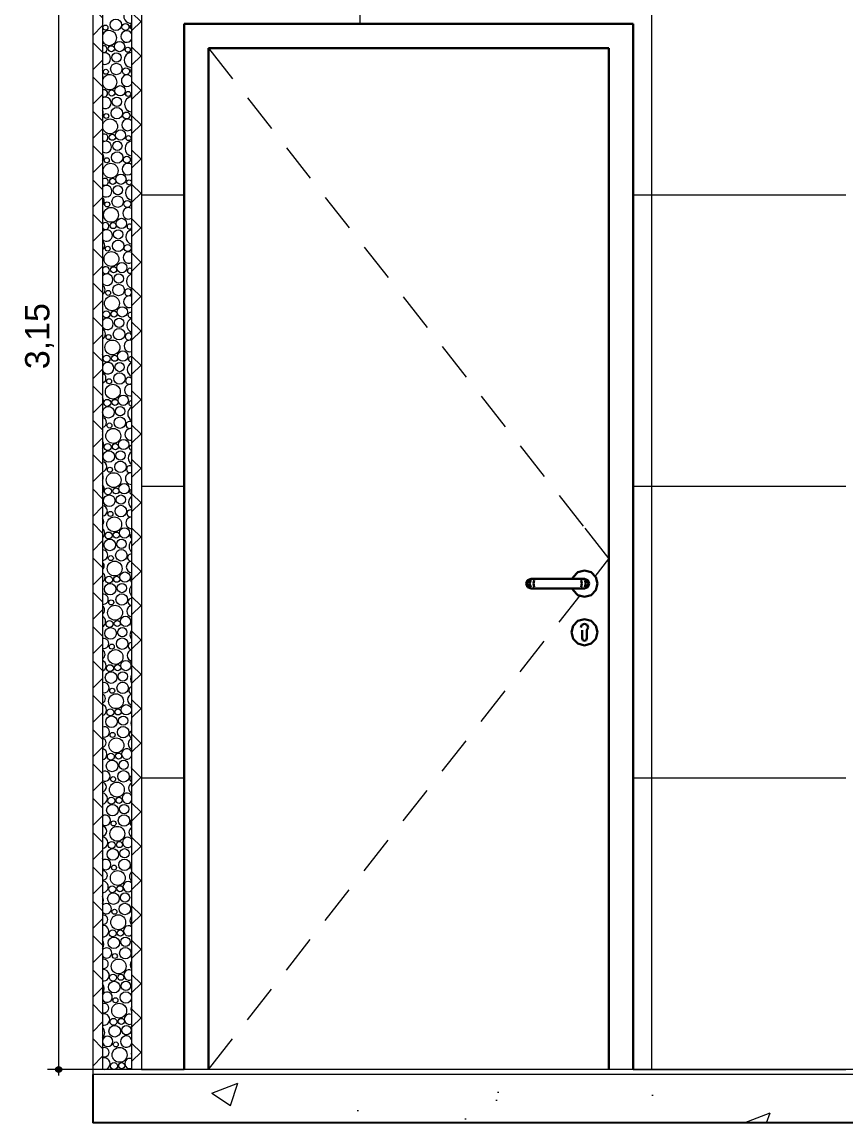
# Model space of a CAD drawing. Header units: metres. Extents: x -1.8 to 75.3, y -2 to 2.8.
# Drawn here: x 25.451 to 27.146, y -2.008 to 0.258 of the extents above; entities that cross this region are included whole.
import ezdxf

# ---------------------------------------------------------------- set-up
doc = ezdxf.new("R2010")
doc.units = ezdxf.units.M
doc.header["$MEASUREMENT"] = 0
doc.layers.add('COTAS CORTE', color=7, linetype='Continuous')
doc.layers.add('PAREDE CONSTRUIR', color=7, linetype='Continuous')
for name, color, linetype, lineweight, true_color in [('COTAS CORTE_Caneta_No__25', 7, 'Continuous', 13, 0x982312), ('LAJES.EST_Caneta_No__254', 7, 'Continuous', 0, 0xd1c9ad), ('LAJES.EST_Caneta_No__97', 7, 'Continuous', 13, 0x6b6b6b), ('PAREDE CONSTRUIR_Caneta_No__96', 7, 'Continuous', 0, 0xb6b6b6), ('PAREDE CONSTRUIR_Caneta_No__97', 7, 'Continuous', 13, 0x6b6b6b)]:
    doc.layers.add(name, color=color, linetype=linetype, lineweight=lineweight, true_color=true_color)
for name, color, linetype, lineweight in [('LAJES.EST_Caneta_No__4', 7, 'Continuous', 25), ('LAJES.EST_Caneta_No__7', 7, 'Continuous', 13), ('PAREDE CONSTRUIR_Caneta_No__241', 7, 'Continuous', 13), ('PAREDE CONSTRUIR_Caneta_No__83', 84, 'Continuous', 0), ('Portas Archicad_Caneta_No__241', 7, 'Continuous', 13), ('Portas Archicad_Caneta_No__3', 7, 'Continuous', 30)]:
    doc.layers.add(name, color=color, linetype=linetype, lineweight=lineweight)
doc.styles.add('GENERATED_STYLE_1', font='arial.ttf')
doc.dimstyles.new('GENERATED_STYLE__2', dxfattribs={"dimtxt": 0.05, "dimasz": 0.02375, "dimexe": 0.18, "dimexo": 0.267183, "dimgap": 0, "dimtad": 1, "dimzin": 0, "dimdsep": 46, "dimtxsty": 'GENERATED_STYLE_1', "dimblk": 'ARROWHEAD_11', "dimblk1": 'ARROWHEAD_11', "dimblk2": 'ARROWHEAD_11', "dimcen": 0.09, "dimclrd": 256, "dimclre": 256, "dimclrt": 256, "dimadec": 0, "dimazin": 0, "dimtfac": 1, "dimtdec": 4, "dimtmove": 0, "dimatfit": 3, "dimfxl": 0, "dimtolj": 1, "dimtzin": 0, "dimarcsym": 0})
pattern_1 = [(45, (-37.767773, -1.898244), (-0.03535534, 0.03535534), []), (135, (-37.767773, -1.898244), (0.03535534, 0.03535534), [])]
pattern_2 = [(45, (-37.76777, -1.39824), (-0.159099, 0.159099), [0, -0.15, 0, -0.225]), (110, (-37.26777, -1.39824), (0.21143084, 0.0769545), [0, -0.11, 0, -0.19])]
pattern_3 = [(50, (-37.76777, -1.89824), (-0.546554, 0.0478173), [0.05715, -0.62865]), (355, (-37.7678, -1.89824), (-0.1057303, 0.5731705), [0.04572, -0.5029218]), (100.4514, (-37.72223, -1.90223), (0.4408237, 0.5253533), [0.04857, -0.5342707]), (46.1842, (-37.7678, -1.74584), (-0.813237, 0.126127), [0.085725, -0.942975]), (96.6356, (-37.7, -1.75635), (0.712212, 0.742278), [0.072855, -0.801407]), (351.1842, (-37.7678, -1.74584), (0.712212, 0.742278), [0.06858, -0.754379]), (21, (-37.69157, -1.78394), (-0.4548432, 0.3067956), [0.05715, -0.62865]), (326, (-37.6916, -1.78394), (0.185406, 0.552564), [0.04572, -0.50292]), (71.4514, (-37.65367, -1.8095), (0.6402493, 0.2457683), [0.04857, -0.53427]), (37.5, (-37.76777, -1.89824), (0.0092658, 0.2536651), [0, -0.496824, 0, -0.51054, 0, -0.504825]), (7.5, (-37.76777, -1.89824), (0.200459, 0.3005417), [0, -0.291084, 0, -0.485394, 0, -0.192405]), (327.5, (-37.9377, -1.89824), (-0.4067718, 0.01718623), [0, -0.1905, 0, -0.59436, 0, -0.78867]), (317.5, (-38.0139, -1.89824), (0.4443875, 0.0762795), [0, -0.24765, 0, -0.394716, 0, -0.56007])]

# ---------------------------------------------------------------- blocks, each defined once
blk = doc.blocks.new('*X126', base_point=(-37.7678, -1.8982))
at = {"layer": 'PAREDE CONSTRUIR_Caneta_No__96', "color": 253, "linetype": 'Continuous', "lineweight": 0, "true_color": 0xb6b6b6}
for centre, radius in [((25.6223, 0.2463), 0.00517), ((25.6438, 0.2521), 0.0118), ((25.6635, 0.2474), 0.00715), ((25.6345, 0.2027), 0.00627), ((25.6513, 0.2072), 0.0106), ((25.6682, 0.2008), 0.00517), ((25.645, 0.1847), 0.00959), ((25.6232, 0.1553), 0.00517), ((25.6447, 0.1611), 0.0118), ((25.6645, 0.1564), 0.00715), ((25.6354, 0.1117), 0.00627), ((25.6523, 0.1162), 0.0106), ((25.6691, 0.1098), 0.00517), ((25.6459, 0.0937), 0.00959), ((25.6241, 0.0643), 0.00517), ((25.6456, 0.0701), 0.0118), ((25.6654, 0.0654), 0.00715), ((25.6319, 0.0429), 0.0153), ((25.6364, 0.0207), 0.00627), ((25.6532, 0.0252), 0.0106), ((25.67, 0.0188), 0.00517), ((25.6468, 0.0027), 0.00959), ((25.625, -0.0267), 0.00517), ((25.6466, -0.0209), 0.0118), ((25.6663, -0.0256), 0.00715), ((25.6329, -0.0481), 0.0153), ((25.6373, -0.0702), 0.00627), ((25.6541, -0.0658), 0.0106), ((25.671, -0.0722), 0.00517), ((25.6478, -0.0883), 0.00959), ((25.626, -0.1177), 0.00517), ((25.6475, -0.1119), 0.0118), ((25.6673, -0.1166), 0.00715), ((25.6338, -0.1391), 0.0153), ((25.6382, -0.1612), 0.00627), ((25.6551, -0.1568), 0.0106), ((25.6487, -0.1793), 0.00959), ((25.6269, -0.2087), 0.00517), ((25.6484, -0.2029), 0.0118), ((25.6682, -0.2076), 0.00715), ((25.6347, -0.2301), 0.0153), ((25.6391, -0.2522), 0.00627), ((25.656, -0.2478), 0.0106), ((25.6496, -0.2703), 0.00959), ((25.6278, -0.2997), 0.00517), ((25.6494, -0.2939), 0.0118), ((25.6356, -0.3211), 0.0153), ((25.6241, -0.3441), 0.00715), ((25.6401, -0.3432), 0.00627), ((25.6569, -0.3388), 0.0106), ((25.6505, -0.3613), 0.00959), ((25.6503, -0.3849), 0.0118), ((25.6366, -0.4121), 0.0153), ((25.6288, -0.3907), 0.00517), ((25.625, -0.4351), 0.00715), ((25.641, -0.4342), 0.00627), ((25.6578, -0.4298), 0.0106), ((25.6515, -0.4523), 0.00959), ((25.6512, -0.4758), 0.0118), ((25.6375, -0.5031), 0.0153), ((25.6297, -0.4817), 0.00517), ((25.626, -0.5261), 0.00715), ((25.6419, -0.5252), 0.00627), ((25.6588, -0.5208), 0.0106), ((25.6284, -0.5455), 0.0119), ((25.6524, -0.5433), 0.00959), ((25.6521, -0.5668), 0.0118), ((25.6384, -0.5941), 0.0153), ((25.6306, -0.5727), 0.00517), ((25.6269, -0.6171), 0.00715), ((25.6428, -0.6162), 0.00627), ((25.6597, -0.6118), 0.0106), ((25.6293, -0.6365), 0.0119), ((25.6533, -0.6343), 0.00959), ((25.6531, -0.6578), 0.0118), ((25.6393, -0.6851), 0.0153), ((25.6315, -0.6637), 0.00517), ((25.6278, -0.7081), 0.00715), ((25.6438, -0.7072), 0.00627), ((25.6606, -0.7028), 0.0106), ((25.6302, -0.7275), 0.0119), ((25.6542, -0.7253), 0.00959), ((25.654, -0.7488), 0.0118), ((25.6403, -0.7761), 0.0153), ((25.6325, -0.7547), 0.00517), ((25.6287, -0.7991), 0.00715), ((25.6447, -0.7982), 0.00627), ((25.6615, -0.7938), 0.0106), ((25.6312, -0.8185), 0.0119), ((25.6552, -0.8163), 0.00959), ((25.6549, -0.8398), 0.0118), ((25.6412, -0.8671), 0.0153), ((25.6334, -0.8457), 0.00517), ((25.6297, -0.8901), 0.00715), ((25.6456, -0.8892), 0.00627), ((25.6625, -0.8848), 0.0106), ((25.6321, -0.9095), 0.0119), ((25.6561, -0.9072), 0.00959), ((25.6558, -0.9308), 0.0118), ((25.6421, -0.9581), 0.0153), ((25.6343, -0.9367), 0.00517), ((25.6306, -0.9811), 0.00715), ((25.6466, -0.9802), 0.00627), ((25.6634, -0.9758), 0.0106), ((25.633, -1.0005), 0.0119), ((25.657, -0.9982), 0.00959), ((25.6568, -1.0218), 0.0118), ((25.643, -1.0491), 0.0153), ((25.6352, -1.0277), 0.00517), ((25.6315, -1.0721), 0.00715), ((25.6475, -1.0712), 0.00627), ((25.6643, -1.0668), 0.0106), ((25.6339, -1.0915), 0.0119), ((25.6579, -1.0892), 0.00959), ((25.6577, -1.1128), 0.0118), ((25.644, -1.1401), 0.0153), ((25.6362, -1.1186), 0.00517), ((25.6652, -1.1578), 0.0106), ((25.6349, -1.1824), 0.0119), ((25.6324, -1.1631), 0.00715), ((25.6484, -1.1622), 0.00627), ((25.6589, -1.1802), 0.00959), ((25.6586, -1.2038), 0.0118), ((25.6449, -1.2311), 0.0153), ((25.6371, -1.2096), 0.00517), ((25.6358, -1.2734), 0.0119), ((25.6334, -1.2541), 0.00715), ((25.6493, -1.2532), 0.00627), ((25.6598, -1.2712), 0.00959), ((25.6595, -1.2948), 0.0118), ((25.6458, -1.3221), 0.0153), ((25.638, -1.3006), 0.00517), ((25.6367, -1.3644), 0.0119), ((25.6343, -1.3451), 0.00715), ((25.6503, -1.3442), 0.00627), ((25.6607, -1.3622), 0.00959), ((25.6605, -1.3858), 0.0118), ((25.6468, -1.4131), 0.0153), ((25.6389, -1.3916), 0.00517), ((25.6376, -1.4554), 0.0119), ((25.6352, -1.4361), 0.00715), ((25.6512, -1.4352), 0.00627), ((25.6617, -1.4532), 0.00959), ((25.6614, -1.4768), 0.0118), ((25.6477, -1.5041), 0.0153), ((25.6399, -1.4826), 0.00517), ((25.6386, -1.5464), 0.0119), ((25.6362, -1.5271), 0.00715), ((25.6521, -1.5262), 0.00627), ((25.6626, -1.5442), 0.00959), ((25.6623, -1.5678), 0.0118), ((25.6486, -1.5951), 0.0153), ((25.6408, -1.5736), 0.00517), ((25.6395, -1.6374), 0.0119), ((25.6371, -1.6181), 0.00715), ((25.653, -1.6172), 0.00627), ((25.6635, -1.6352), 0.00959), ((25.6633, -1.6588), 0.0118), ((25.6495, -1.6861), 0.0153), ((25.6417, -1.6646), 0.00517), ((25.6404, -1.7284), 0.0119), ((25.638, -1.7091), 0.00715), ((25.654, -1.7082), 0.00627), ((25.6644, -1.7262), 0.00959), ((25.6642, -1.7498), 0.0118), ((25.6505, -1.7771), 0.0153), ((25.6427, -1.7556), 0.00517), ((25.6414, -1.8194), 0.0119), ((25.6389, -1.8001), 0.00715), ((25.6549, -1.7992), 0.00627), ((25.6654, -1.8172), 0.00959), ((25.6514, -1.868), 0.0153), ((25.6436, -1.8466), 0.00517), ((25.6399, -1.8911), 0.00715), ((25.6558, -1.8902), 0.00627)]:
    blk.add_circle(centre, radius, dxfattribs=at)
for centre, radius, start, end in [((25.6751, 0.2704), 0.0153, 85.7894, 274.2106), ((25.6795, 0.2482), 0.00627, 121.861, 238.139), ((25.6301, 0.2249), 0.0153, 204.9382, 155.0618), ((25.666, 0.228), 0.0119, 30.9124, 329.0876), ((25.6185, 0.2019), 0.00715, 250.7869, 109.2131), ((25.621, 0.1825), 0.0119, 246.4377, 113.5623), ((25.676, 0.1794), 0.0153, 89.2636, 270.7364), ((25.6063, 0.1617), 0.0106, 337.7795, 22.2205), ((25.6804, 0.1572), 0.00627, 132.5108, 227.4892), ((25.631, 0.1339), 0.0153, 194.6854, 165.3146), ((25.6669, 0.137), 0.0119, 38.7178, 321.2822), ((25.6195, 0.1109), 0.00715, 242.6921, 117.3079), ((25.6219, 0.0915), 0.0119, 241.4801, 118.5199), ((25.6769, 0.0884), 0.0153, 92.735, 267.265), ((25.6073, 0.0707), 0.0106, 326.9929, 33.0071), ((25.6814, 0.0662), 0.00627, 145.4466, 214.5534), ((25.6678, 0.046), 0.0119, 45.3706, 314.6294), ((25.6204, 0.0199), 0.00715, 233.952, 126.048), ((25.6228, 0.0005), 0.0119, 236.2768, 123.7232), ((25.6779, -0.0026), 0.0153, 96.2165, 263.7835), ((25.6082, -0.0203), 0.0106, 318.7179, 41.2821), ((25.6687, -0.045), 0.0119, 51.3325, 308.6675), ((25.6823, -0.0247), 0.00627, 166.2801, 193.7199), ((25.6213, -0.0711), 0.00715, 224.0979, 135.9021), ((25.6237, -0.0905), 0.0119, 230.7356, 129.2644), ((25.6788, -0.0936), 0.0153, 99.7213, 260.2787), ((25.6091, -0.1113), 0.0106, 311.6316, 48.3684), ((25.6697, -0.136), 0.0119, 56.833, 303.167), ((25.6223, -0.1621), 0.00715, 212.0224, 147.9776), ((25.6719, -0.1632), 0.00517, 33.7708, 326.2292), ((25.6247, -0.1815), 0.0119, 224.7148, 135.2852), ((25.6797, -0.1846), 0.0153, 103.2632, 256.7368), ((25.6101, -0.2023), 0.0106, 305.2542, 54.7458), ((25.6706, -0.227), 0.0119, 62.007, 297.993), ((25.6232, -0.2531), 0.00715, 192.1689, 167.8311), ((25.6728, -0.2542), 0.00517, 49.3112, 310.6888), ((25.6256, -0.2725), 0.0119, 217.9697, 142.0303), ((25.6806, -0.2756), 0.0153, 106.8576, 253.1424), ((25.611, -0.2933), 0.0106, 299.3454, 60.6546), ((25.6691, -0.2986), 0.00715, 7.4652, 352.5348), ((25.6715, -0.318), 0.0119, 66.9431, 293.0569), ((25.6265, -0.3635), 0.0119, 209.9967, 150.0033), ((25.6816, -0.3666), 0.0153, 110.5218, 249.4782), ((25.6738, -0.3452), 0.00517, 61.7946, 298.2054), ((25.6119, -0.3843), 0.0106, 293.7621, 66.2379), ((25.67, -0.3896), 0.00715, 30.4768, 329.5232), ((25.6725, -0.409), 0.0119, 71.7039, 288.2961), ((25.6053, -0.4304), 0.0118, 337.3773, 22.6227), ((25.6275, -0.4545), 0.0119, 199.305, 160.695), ((25.6825, -0.4576), 0.0153, 114.276, 245.724), ((25.6747, -0.4362), 0.00517, 72.9434, 287.0566), ((25.6128, -0.4753), 0.0106, 288.4096, 71.5904), ((25.671, -0.4806), 0.00715, 42.9335, 317.0665), ((25.6734, -0.5), 0.0119, 76.3371, 283.6629), ((25.6062, -0.5213), 0.0118, 327.6385, 32.3615), ((25.6834, -0.5486), 0.0153, 118.1449, 241.8551), ((25.6756, -0.5272), 0.00517, 83.4541, 276.5459), ((25.6138, -0.5663), 0.0106, 283.2191, 76.7809), ((25.6719, -0.5716), 0.00715, 52.954, 307.046), ((25.6074, -0.5888), 0.00959, 336.7271, 23.2729), ((25.6743, -0.591), 0.0119, 80.8807, 279.1193), ((25.6071, -0.6123), 0.0118, 320.0243, 39.9757), ((25.6843, -0.6396), 0.0153, 122.1591, 237.8409), ((25.6765, -0.6182), 0.00517, 93.7451, 266.2549), ((25.6147, -0.6573), 0.0106, 278.1372, 81.8628), ((25.6728, -0.6626), 0.00715, 61.786, 298.214), ((25.6083, -0.6798), 0.00959, 325.2823, 34.7177), ((25.6752, -0.682), 0.0119, 85.367, 274.633), ((25.6081, -0.7033), 0.0118, 313.4678, 46.5322), ((25.6853, -0.7306), 0.0153, 126.3589, 233.6411), ((25.6775, -0.7092), 0.00517, 104.1603, 255.8397), ((25.6156, -0.7483), 0.0106, 273.119, 86.881), ((25.6737, -0.7536), 0.00715, 69.9356, 290.0644), ((25.6092, -0.7708), 0.00959, 316.4941, 43.5059), ((25.6762, -0.773), 0.0119, 89.825, 270.175), ((25.609, -0.7943), 0.0118, 307.5589, 52.4411), ((25.6862, -0.8216), 0.0153, 130.7993, 229.2007), ((25.6784, -0.8002), 0.00517, 115.0844, 244.9156), ((25.6165, -0.8393), 0.0106, 268.1248, 91.8752), ((25.6747, -0.8446), 0.00715, 77.6791, 282.3209), ((25.6102, -0.8618), 0.00959, 308.9498, 51.0502), ((25.6771, -0.864), 0.0119, 94.2819, 265.7181), ((25.6099, -0.8853), 0.0118, 302.087, 57.913), ((25.6871, -0.9126), 0.0153, 135.5597, 224.4403), ((25.6793, -0.8912), 0.00517, 127.1044, 232.8956), ((25.6175, -0.9303), 0.0106, 263.1163, 96.8837), ((25.6756, -0.9356), 0.00715, 85.1989, 274.8011), ((25.6111, -0.9527), 0.00959, 302.1389, 57.8611), ((25.678, -0.955), 0.0119, 98.7649, 261.2351), ((25.6108, -0.9763), 0.0118, 296.9258, 63.0742), ((25.688, -1.0036), 0.0153, 140.7642, 219.2358), ((25.6802, -0.9822), 0.00517, 141.498, 218.502), ((25.6184, -1.0213), 0.0106, 258.0542, 101.9458), ((25.6765, -1.0266), 0.00715, 92.6361, 267.3639), ((25.612, -1.0437), 0.00959, 295.805, 64.195), ((25.6789, -1.046), 0.0119, 103.3029, 256.6971), ((25.6118, -1.0673), 0.0118, 291.9913, 68.0087), ((25.689, -1.0946), 0.0153, 146.6282, 213.3718), ((25.6812, -1.0732), 0.00517, 164.1341, 195.8659), ((25.6193, -1.1123), 0.0106, 252.8953, 107.1047), ((25.6129, -1.1347), 0.00959, 289.7943, 70.2057), ((25.6799, -1.1369), 0.0119, 107.9277, 252.0723), ((25.6774, -1.1176), 0.00715, 100.1183, 259.8817), ((25.6127, -1.1583), 0.0118, 287.2233, 72.7767), ((25.6202, -1.2033), 0.0106, 247.5888, 112.4112), ((25.6899, -1.1856), 0.0153, 153.597, 206.403), ((25.6139, -1.2257), 0.00959, 284.0034, 75.9966), ((25.6808, -1.2279), 0.0119, 112.677, 247.323), ((25.6784, -1.2086), 0.00715, 107.7805, 252.2195), ((25.6136, -1.2493), 0.0118, 282.5755, 77.4245), ((25.6662, -1.2488), 0.0106, 19.6666, 340.3334), ((25.6212, -1.2943), 0.0106, 242.0705, 117.9295), ((25.6908, -1.2766), 0.0153, 162.9908, 197.0092), ((25.6148, -1.3167), 0.00959, 278.3555, 81.6445), ((25.6817, -1.3189), 0.0119, 117.5972, 242.4028), ((25.6793, -1.2996), 0.00715, 115.7891, 244.2109), ((25.6145, -1.3403), 0.0118, 278.0105, 81.9895), ((25.6671, -1.3398), 0.0106, 31.2917, 328.7083), ((25.6221, -1.3853), 0.0106, 236.2537, 123.7463), ((25.6157, -1.4077), 0.00959, 272.7885, 87.2115), ((25.6826, -1.4099), 0.0119, 122.7498, 237.2502), ((25.6802, -1.3906), 0.00715, 124.3849, 235.6151), ((25.6155, -1.4313), 0.0118, 273.4963, 86.5037), ((25.668, -1.4308), 0.0106, 39.8788, 320.1212), ((25.6018, -1.4586), 0.0153, 340.6567, 19.3433), ((25.623, -1.4763), 0.0106, 230.0103, 129.9897), ((25.6167, -1.4987), 0.00959, 267.2479, 92.7521), ((25.6836, -1.5009), 0.0119, 128.2205, 231.7795), ((25.6812, -1.4816), 0.00715, 133.9825, 226.0175), ((25.6164, -1.5223), 0.0118, 269.0038, 90.9962), ((25.669, -1.5218), 0.0106, 47.1353, 312.8647), ((25.6027, -1.5496), 0.0153, 332.0041, 27.9959), ((25.624, -1.5673), 0.0106, 223.1319, 136.8681), ((25.6176, -1.5897), 0.00959, 261.6813, 98.3187), ((25.6845, -1.5919), 0.0119, 134.1395, 225.8605), ((25.6821, -1.5726), 0.00715, 145.5002, 214.4998), ((25.6173, -1.6133), 0.0118, 264.5052, 95.4948), ((25.6699, -1.6128), 0.0106, 53.6201, 306.3799), ((25.6036, -1.6406), 0.0153, 325.327, 34.673), ((25.6249, -1.6583), 0.0106, 215.2229, 144.7771), ((25.6185, -1.6807), 0.00959, 256.0341, 103.9659), ((25.6854, -1.6829), 0.0119, 140.7258, 219.2742), ((25.683, -1.6636), 0.00715, 162.5193, 197.4807), ((25.6183, -1.7043), 0.0118, 259.9722, 100.0278), ((25.6708, -1.7038), 0.0106, 59.6019, 300.3981), ((25.6045, -1.7316), 0.0153, 319.6269, 40.3731), ((25.6258, -1.7493), 0.0106, 205.3048, 154.6952), ((25.6194, -1.7717), 0.00959, 250.2444, 109.7556), ((25.6192, -1.7953), 0.0118, 255.3747, 104.6253), ((25.6717, -1.7948), 0.0106, 65.2366, 294.7634), ((25.6864, -1.7739), 0.0119, 148.4128, 211.5872), ((25.6055, -1.8225), 0.0153, 314.5292, 45.4708), ((25.6267, -1.8403), 0.0106, 187.6157, 172.3843), ((25.6651, -1.8408), 0.0118, 20.3827, 339.6173), ((25.6204, -1.8627), 0.00959, 244.2354, 115.7646), ((25.6201, -1.8863), 0.0118, 250.6786, 109.3214), ((25.6727, -1.8858), 0.0106, 70.6256, 289.3744), ((25.6873, -1.8649), 0.0119, 158.3666, 201.6334)]:
    blk.add_arc(centre, radius, start, end, dxfattribs=at)
blk = doc.blocks.new('*D128', base_point=(-37.7678, -1.8982))
at = {"layer": 'COTAS CORTE_Caneta_No__25', "linetype": 'Continuous', "lineweight": 13, "true_color": 0x982312}
for points in [[(25.52, 1.2518), (25.5205, 1.2494), (25.5218, 1.2473), (25.5238, 1.246), (25.5262, 1.2455), (25.5286, 1.246), (25.5307, 1.2473), (25.532, 1.2494), (25.5325, 1.2518), (25.532, 1.2541), (25.5307, 1.2562), (25.5286, 1.2575), (25.5262, 1.258), (25.5238, 1.2575), (25.5218, 1.2562), (25.5205, 1.2541)], [(25.52, -1.8982), (25.5205, -1.9006), (25.5218, -1.9027), (25.5238, -1.904), (25.5262, -1.9045), (25.5286, -1.904), (25.5307, -1.9027), (25.532, -1.9006), (25.5325, -1.8982), (25.532, -1.8959), (25.5307, -1.8938), (25.5286, -1.8925), (25.5262, -1.892), (25.5238, -1.8925), (25.5218, -1.8938), (25.5205, -1.8959)]]:
    blk.add_hatch(color=24, dxfattribs=at).paths.add_polyline_path(points)
at = {"layer": 'COTAS CORTE_Caneta_No__25', "color": 24, "linetype": 'Continuous', "lineweight": 13, "true_color": 0x982312}
for p, q in [((25.52, 1.2518), (25.5028, 1.2518)), ((25.7934, 1.2518), (25.5325, 1.2518)), ((25.5262, -1.892), (25.5262, 1.2455)), ((25.52, -1.8982), (25.5028, -1.8982)), ((25.7934, -1.8982), (25.5325, -1.8982)), ((25.5262, -1.9107), (25.5262, -1.9045))]:
    blk.add_line(p, q, dxfattribs=at)
for centre in [(25.5262, 1.2518), (25.5262, -1.8982)]:
    blk.add_circle(centre, 0.00625, dxfattribs=at)
at = {"layer": 'COTAS CORTE_Caneta_No__25', "color": 24, "lineweight": 13, "true_color": 0x982312, "char_height": 0.05, "attachment_point": 7, "rotation": 90, "style": 'GENERATED_STYLE_1'}
for s, insert in [('\\A1;{\\pql;\\fArial|b0|i0|c0|p0;\\W1.000000;0,01}', (25.5162, 1.112)), ('\\A1;{\\pql;\\fArial|b0|i0|c0|p0;\\W1.000000;3,15}', (25.5162, -0.4567))]:
    blk.add_mtext(s, dxfattribs=dict(at, insert=insert))
blk = doc.blocks.new('ARROWHEAD_11')
at = {"color": 0, "linetype": 'Continuous', "lineweight": 0}
blk.add_line((0, 0), (-1, 0), dxfattribs=at)
at = {"color": 0, "linetype": 'Continuous', "lineweight": 0, "const_width": 0.25, "flags": 128}
blk.add_lwpolyline([(-0.125, 0, 1), (0.125, 0, 1)], format="xyb", close=True, dxfattribs=at)

msp = doc.modelspace()

# ---------------------------------------------------------------- hatches: boundary and pattern name
at = {"layer": 'LAJES.EST_Caneta_No__254', "linetype": 'Continuous', "lineweight": 0, "true_color": 0xd1c9ad}
h = msp.add_hatch(dxfattribs=at)
h.set_pattern_fill('Haie_OD_0007', color=9, style=0, pattern_type=2)
h.set_pattern_definition(pattern_2)
h.paths.add_polyline_path([(25.5962, -1.9082), (25.6962, -1.9082), (25.6962, -1.8982), (25.5962, -1.8982)])
h = msp.add_hatch(dxfattribs=at)
h.set_pattern_fill('Haie_OD_0007', color=9, style=0, pattern_type=2)
h.set_pattern_definition(pattern_2)
h.paths.add_polyline_path([(28.7463, -1.8982), (25.6962, -1.8982), (25.6962, -1.9082), (28.7463, -1.9082)])
at = {"layer": 'LAJES.EST_Caneta_No__97', "linetype": 'Continuous', "lineweight": 13, "true_color": 0x6b6b6b}
h = msp.add_hatch(dxfattribs=at)
h.set_pattern_fill('AR_CONC_0007', color=251, style=0, pattern_type=2)
h.set_pattern_definition(pattern_3)
h.paths.add_polyline_path([(25.5962, -2.0082), (25.6962, -2.0082), (25.6962, -1.9082), (25.5962, -1.9082)])
h = msp.add_hatch(dxfattribs=at)
h.set_pattern_fill('AR_CONC_0007', color=251, style=0, pattern_type=2)
h.set_pattern_definition(pattern_3)
h.paths.add_polyline_path([(25.6962, -2.0082), (28.7463, -2.0082), (28.7463, -1.9082), (25.6962, -1.9082)])
at = {"layer": 'PAREDE CONSTRUIR_Caneta_No__83', "linetype": 'Continuous', "lineweight": 0}
h = msp.add_hatch(dxfattribs=at)
h.set_pattern_fill('Placomur_0007', color=84, style=0, pattern_type=2)
h.set_pattern_definition(pattern_1)
h.paths.add_polyline_path([(25.5962, 1.2518), (25.5962, -1.8982), (25.6162, -1.8982), (25.6162, 1.2518)])
h = msp.add_hatch(dxfattribs=at)
h.set_pattern_fill('Placomur_0007', color=84, style=0, pattern_type=2)
h.set_pattern_definition(pattern_1)
h.paths.add_polyline_path([(25.6962, 1.2518), (25.6762, 1.2518), (25.6762, -1.8982), (25.6962, -1.8982)])
at = {"layer": 'PAREDE CONSTRUIR_Caneta_No__97', "linetype": 'Continuous', "lineweight": 13, "true_color": 0x6b6b6b}
h = msp.add_hatch(dxfattribs=at)
h.set_pattern_fill('Ceramica_60_x_60_0007', color=251, style=0, pattern_type=2)
h.set_pattern_definition([(0, (28.54626, -1.89824), (0, 0.6), []), (90, (28.54626, -1.89824), (-0.6, 0), [])])
h.paths.add_polyline_path([(25.6962, 1.2518), (25.6962, -1.8982), (25.7841, -1.8982), (25.7841, 0.2538), (26.7081, 0.2538), (26.7081, -1.8982), (27.1463, -1.8982), (27.1463, 1.2518)])

# ---------------------------------------------------------------- linework, layer by layer
at = {"layer": 'LAJES.EST_Caneta_No__4', "color": 7, "linetype": 'Continuous', "lineweight": 25}
for p, q in [((25.5962, -1.9082), (25.5962, -2.0082)), ((25.6962, -2.0082), (25.5962, -2.0082)), ((28.7463, -2.0082), (25.6962, -2.0082))]:
    msp.add_line(p, q, dxfattribs=at)
at = {"layer": 'LAJES.EST_Caneta_No__7', "color": 7, "linetype": 'Continuous', "lineweight": 13}
for p, q in [((25.5962, -1.8982), (25.5962, -1.9082)), ((28.5463, -1.8982), (25.6962, -1.8982)), ((25.6962, -1.9082), (25.5962, -1.9082)), ((28.7463, -1.9082), (25.6962, -1.9082))]:
    msp.add_line(p, q, dxfattribs=at)
at = {"layer": 'LAJES.EST_Caneta_No__7', "color": 7, "linetype": 'Continuous', "lineweight": 13, "flags": 128}
msp.add_lwpolyline([(25.6962, -1.8982), (25.6762, -1.8982), (25.6162, -1.8982), (25.5962, -1.8982)], dxfattribs=at)
at = {"layer": 'PAREDE CONSTRUIR_Caneta_No__241', "color": 7, "linetype": 'Continuous', "lineweight": 13}
for p, q in [((25.5962, 1.2518), (25.5962, -1.7982)), ((25.6162, 1.2518), (25.6162, -1.8982)), ((25.6762, 1.2518), (25.6762, -1.8982)), ((25.6962, 1.2518), (25.6962, -1.8982)), ((25.5962, -1.7982), (25.5962, -1.8982))]:
    msp.add_line(p, q, dxfattribs=at)
at = {"layer": 'Portas Archicad_Caneta_No__241', "color": 7, "linetype": 'Continuous', "lineweight": 13}
for p, q in [((25.8341, 0.2038), (25.8835, 0.1408)), ((25.9143, 0.1015), (25.9637, 0.0385)), ((25.9946, -0.0009), (26.0439, -0.0638)), ((26.0748, -0.1032), (26.1241, -0.1661)), ((26.155, -0.2055), (26.2043, -0.2684)), ((26.2352, -0.3078), (26.2845, -0.3707)), ((26.3154, -0.4101), (26.3647, -0.473)), ((26.3956, -0.5124), (26.445, -0.5753)), ((26.4758, -0.6147), (26.5252, -0.6776)), ((26.556, -0.717), (26.6054, -0.78)), ((26.6088, -0.7843), (26.6581, -0.8472)), ((26.63, -0.8832), (26.6581, -0.8472)), ((26.556, -0.9775), (26.5989, -0.9228)), ((26.4758, -1.0798), (26.5252, -1.0168)), ((26.3956, -1.1821), (26.445, -1.1191)), ((26.3154, -1.2844), (26.3647, -1.2215)), ((26.2352, -1.3867), (26.2845, -1.3238)), ((26.155, -1.489), (26.2043, -1.4261)), ((26.0748, -1.5913), (26.1241, -1.5284)), ((25.9946, -1.6936), (26.0439, -1.6307)), ((25.9143, -1.7959), (25.9637, -1.733)), ((25.8341, -1.8982), (25.8835, -1.8353))]:
    msp.add_line(p, q, dxfattribs=at)
at = {"layer": 'Portas Archicad_Caneta_No__3', "color": 7, "linetype": 'Continuous', "lineweight": 30}
for p, q in [((25.7841, -1.8982), (25.7841, 0.2538)), ((25.7841, 0.2538), (26.7081, 0.2538)), ((26.7081, 0.2538), (26.7081, -1.8982)), ((25.8341, 0.2038), (25.8341, -1.8982)), ((26.6581, 0.2038), (25.8341, 0.2038)), ((26.6581, -1.8982), (26.6581, 0.2038)), ((26.5848, -0.8847), (26.5946, -0.8749)), ((26.5946, -0.8749), (26.6081, -0.8712)), ((26.6081, -0.8712), (26.6216, -0.8749)), ((26.6216, -0.8749), (26.6315, -0.8847)), ((26.4911, -0.8912), (26.4881, -0.8982)), ((26.4881, -0.8982), (26.4911, -0.9053)), ((26.4926, -0.8912), (26.4899, -0.8982)), ((26.4899, -0.8982), (26.4926, -0.9053)), ((26.4981, -0.8882), (26.4911, -0.8912)), ((26.4911, -0.9053), (26.4981, -0.9082)), ((26.4974, -0.8912), (26.4953, -0.8982)), ((26.4953, -0.8982), (26.4974, -0.9053)), ((26.4993, -0.8882), (26.4981, -0.8882)), ((26.5025, -0.8882), (26.4993, -0.8882)), ((26.5074, -0.8882), (26.5025, -0.8882)), ((26.5046, -0.8912), (26.5035, -0.8982)), ((26.5035, -0.8982), (26.5046, -0.9053)), ((26.5131, -0.8882), (26.5074, -0.8882)), ((26.5931, -0.8882), (26.5131, -0.8882)), ((26.5838, -0.8882), (26.5848, -0.8847)), ((26.5989, -0.8882), (26.5931, -0.8882)), ((26.6037, -0.8882), (26.5989, -0.8882)), ((26.6016, -0.8912), (26.6028, -0.8982)), ((26.6028, -0.8982), (26.6016, -0.9053)), ((26.607, -0.8882), (26.6037, -0.8882)), ((26.6081, -0.8882), (26.607, -0.8882)), ((26.6081, -0.8882), (26.6152, -0.8912)), ((26.6152, -0.9053), (26.6081, -0.9082)), ((26.6088, -0.8912), (26.6109, -0.8982)), ((26.6109, -0.8982), (26.6088, -0.9053)), ((26.6137, -0.8912), (26.6164, -0.8982)), ((26.6164, -0.8982), (26.6137, -0.9053)), ((26.6152, -0.8912), (26.6181, -0.8982)), ((26.6181, -0.8982), (26.6152, -0.9053)), ((26.6315, -0.8847), (26.6351, -0.8982)), ((26.6351, -0.8982), (26.6315, -0.9117)), ((26.4993, -0.9082), (26.4981, -0.9082)), ((26.5025, -0.9082), (26.4993, -0.9082)), ((26.5074, -0.9082), (26.5025, -0.9082)), ((26.5131, -0.9082), (26.5074, -0.9082)), ((26.5931, -0.9082), (26.5131, -0.9082)), ((26.5848, -0.9117), (26.5838, -0.9082)), ((26.5946, -0.9216), (26.5848, -0.9117)), ((26.5989, -0.9082), (26.5931, -0.9082)), ((26.6081, -0.9252), (26.5946, -0.9216)), ((26.6037, -0.9082), (26.5989, -0.9082)), ((26.607, -0.9082), (26.6037, -0.9082)), ((26.6081, -0.9082), (26.607, -0.9082)), ((26.6216, -0.9216), (26.6081, -0.9252)), ((26.6315, -0.9117), (26.6216, -0.9216)), ((26.5946, -0.9749), (26.6081, -0.9712)), ((26.6081, -0.9712), (26.6216, -0.9749)), ((26.5811, -0.9982), (26.5848, -0.9847)), ((26.5848, -0.9847), (26.5946, -0.9749)), ((26.6007, -0.9886), (26.6014, -0.9866)), ((26.6014, -0.9866), (26.6028, -0.9831)), ((26.6028, -0.9831), (26.6081, -0.9808)), ((26.6031, -0.9954), (26.6031, -0.9938)), ((26.6031, -0.9954), (26.6031, -0.9982)), ((26.6081, -0.9808), (26.6135, -0.9831)), ((26.6156, -0.9886), (26.6131, -0.9938)), ((26.6131, -0.9938), (26.6131, -0.9954)), ((26.6131, -0.9954), (26.6131, -0.9982)), ((26.6135, -0.9831), (26.6149, -0.9866)), ((26.6149, -0.9866), (26.6156, -0.9886)), ((26.6216, -0.9749), (26.6315, -0.9847)), ((26.6315, -0.9847), (26.6351, -0.9982)), ((26.5848, -1.0117), (26.5811, -0.9982)), ((26.5946, -1.0216), (26.5848, -1.0117)), ((26.6031, -0.9982), (26.6031, -1.0011)), ((26.6031, -1.0011), (26.6031, -1.0069)), ((26.6031, -1.0069), (26.6031, -1.0107)), ((26.6046, -1.0143), (26.6031, -1.0107)), ((26.6081, -1.0157), (26.6046, -1.0143)), ((26.6117, -1.0143), (26.6081, -1.0157)), ((26.6131, -1.0107), (26.6117, -1.0143)), ((26.6131, -0.9982), (26.6131, -1.0011)), ((26.6131, -1.0011), (26.6131, -1.0069)), ((26.6131, -1.0069), (26.6131, -1.0107)), ((26.6315, -1.0117), (26.6216, -1.0216)), ((26.6351, -0.9982), (26.6315, -1.0117)), ((26.6081, -1.0252), (26.5946, -1.0216)), ((26.6216, -1.0216), (26.6081, -1.0252))]:
    msp.add_line(p, q, dxfattribs=at)

# ---------------------------------------------------------------- block references
at = {"layer": 'PAREDE CONSTRUIR', "lineweight": 0}
msp.add_blockref('*X126', (-37.7678, -1.8982), dxfattribs=at)

# ---------------------------------------------------------------- dimensions: what is measured, and where the dimension line sits
at = {"layer": 'COTAS CORTE', "color": 24, "linetype": 'Continuous', "lineweight": 13, "true_color": 0x982312}
dim = msp.add_linear_dim(base=(25.5262, 1.2518), p1=(25.6962, -1.8982), p2=(27.1212, 1.2518), angle=90, dimstyle='GENERATED_STYLE__2', dxfattribs=at)
dim.commit()
dim.dimension.update_dxf_attribs({"geometry": '*D128', "text_midpoint": (25.4912, -0.392), "dimtype": 160, "text_rotation": 90})

doc.saveas('drawing.dxf')
